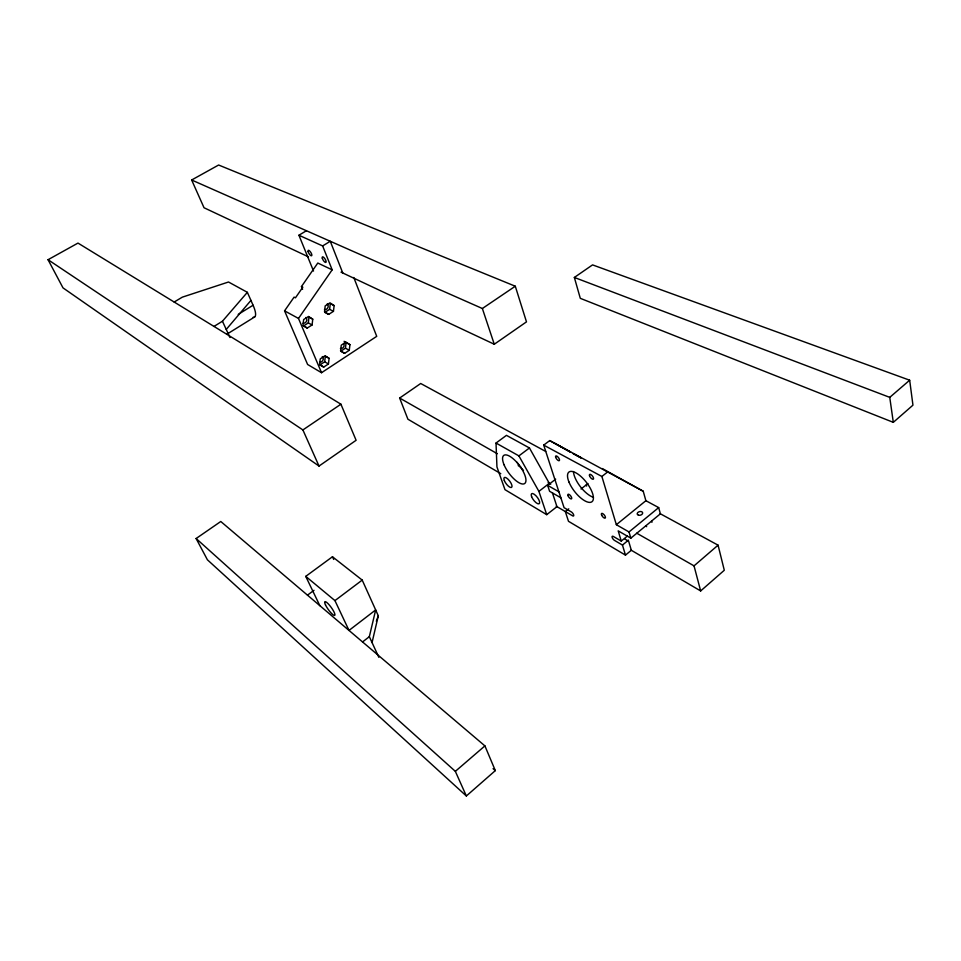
<?xml version="1.0" encoding="UTF-8"?>
<svg xmlns="http://www.w3.org/2000/svg" width="961" height="961" viewBox="0 0 961 961"><rect width="100%" height="100%" fill="white"/><g stroke="black" fill="none" stroke-linecap="round" stroke-linejoin="round"><path stroke-width="1.44" d="M303.472 325.995L308.313 322.908L308.961 317.142L312.745 319.172L312.097 324.962L307.232 328.061L304.721 326.68M329.611 309.358L330.272 303.616L334.116 305.586L333.455 311.34L328.674 314.391L324.842 312.397L329.611 309.358L333.455 311.34M324.674 361.804L325.323 356.183L329.106 358.345L328.446 363.979L323.713 367.09L319.953 364.904L324.674 361.804L328.446 363.979M344.603 353.36L340.59 350.813L341.263 345.179L345.948 342.116L349.936 344.687L349.263 350.297L344.603 353.36L340.783 351.233L345.431 348.182L346.104 342.596L344.11 341.311M372.051 642.573L378.298 615.785L362.213 580.096L332.458 556.755L305.742 576.372L319.833 605.658M378.862 657.336L369.336 636.675L375.667 609.935L348.999 630.428L334.945 600.613L305.742 576.372M376.34 621.226L378.298 615.785M353.78 277.489L376.724 336.338L321.539 372.712L298.499 318.439L332.17 269.825L322.632 245.932L298.919 235.241L306.427 230.736M321.539 372.712L307.616 364.483L284.564 310.847L294.102 297.129L295.447 297.826L302.823 287.207L301.466 286.534L317.791 263.038L332.17 269.825M226.243 329.431L250.941 300.409M213.991 326.428L222.447 321.226L247.361 292.324L228.514 282.005L182.326 297.153L174.169 302.03M466.349 795.984L495.323 770.614L484.909 745.892L220.778 521.499L196.116 538.52L207.408 559.795L466.349 795.984L455.346 771.347L196.116 538.52M631.017 550.088L700.653 590.943L724.294 570.257L718.071 545.163L660.171 513.691M893.31 422.347L912.95 405.158L909.671 380.208L592.553 264.888L574.354 277.453L580.3 298.33L893.31 422.347L889.754 397.361L909.671 380.208M455.346 771.347L484.909 745.892M700.653 590.943L694.034 565.861L718.071 545.163M568.768 508.837L565.32 511.552L568.492 521.306L625.479 555.122L631.329 550.269L628.662 541.247L624.842 539.037M625.479 555.122L622.464 545.079L614.596 540.454A2.775 1.093 51 0 1 612.145 537.391A2.775 1.093 51 0 1 613.382 536.478L621.262 541.079L627.341 536.082M622.464 545.079L628.518 540.082M621.262 541.079L618.199 530.868L630.836 538.16L660.387 513.811L658.681 507.6L645.888 500.705L643.233 491.251L549.716 440.594L543.71 445.123L564.059 507.672L571.302 511.901A2.667 1.021 52 0 1 573.645 514.856A2.667 1.021 52 0 1 572.552 515.805L556.215 506.207M630.836 538.16L629.011 531.95L658.681 507.6M629.011 531.95L616.349 524.706L645.888 500.705M543.71 445.123L601.886 476.476L608.049 471.623M546.725 514.664L538.905 491.371L549.296 483.347L529.451 447.97L506.459 435.357L496.02 443.045L496.945 466.926L504.981 489.666L546.725 514.664L556.96 506.651L552.455 492.945M581.033 488.981L587.964 483.551M362.549 641.948L369.336 636.675M560.84 497.774L549.608 491.299L547.65 485.365L555.686 479.155M334.945 600.613L362.213 580.096M496.02 443.045L518.904 455.886L529.451 447.97M307.472 595.147L313.995 590.306M319.016 466.061L356.111 440.282L340.915 404.209L77.985 243.085L48.05 259.71L63.006 287.88L319.016 466.061L302.895 429.939L48.05 259.71M341.023 272.167L494.278 344.242L526.484 321.863L515.288 286.222L218.627 165.016L191.647 179.995L204.032 207.756L308.469 256.863M500.765 473.677L407.908 419.212L399.644 398.046L420.702 383.499L545.704 451.454M302.895 429.939L340.915 404.209M191.647 179.995L482.362 308.505L515.288 286.222M226.844 334.236L254.701 316.938M238.22 314.403L253.079 305.238L247.361 292.324M322.632 245.932L330.272 241.271L342.777 272.996M574.354 277.453L889.754 397.361M643.233 491.251L602.295 468.56M346.104 342.596L349.936 344.687M308.313 322.908L312.097 324.962M284.564 310.847L298.499 318.439M345.431 348.182L349.263 350.297M554.977 443.393L570.642 452.102M573.249 453.556L581.081 457.916L573.2 453.664M549.716 440.594L570.594 452.211M399.644 398.046L497.342 453.736M518.183 465.617L520.79 467.094M548.142 482.686L550.749 484.176M636.723 533.187L694.034 565.861M547.65 485.365L558.894 491.804M323.713 367.09L319.605 364.567L320.253 358.897L325.022 355.786L329.106 358.345M307.232 328.061L302.991 325.371L303.64 319.557L308.529 316.457L312.745 319.172M328.674 314.391L324.53 311.676L325.19 305.886L329.995 302.847L334.116 305.586M645.708 525.895L646.657 526.652M493.065 768.668L495.323 770.614M518.904 455.886L538.905 491.371M332.458 556.755L333.683 559.422M222.447 321.226L229.967 337.503M301.466 286.534L302.607 289.273M298.919 235.241L313.526 271.062M482.362 308.505L494.278 344.242M586.258 484.885L586.642 486.062M601.886 476.476L616.349 524.706M651.606 521.042L651.954 522.279M523.469 470.422A17.43 6.619 53.2 0 1 517.054 462.301M253.079 305.238A20.397 5.778 57.4 0 1 253.139 317.274M322.247 356.591A3.147 2.559 -58.5 0 1 319.557 362.201M343.582 343.425A3.111 2.523 -60.2 0 1 340.422 348.555M327.172 303.952A3.171 2.619 -61.8 0 1 324.458 309.622M305.79 317.49A3.207 2.667 -60 0 1 303.051 323.208M593.405 497.305A18.739 7.556 52.1 0 1 580.372 486.698A18.739 7.556 52.1 0 1 573.477 471.539M325.479 604.877A8.433 1.802 54.2 0 0 334.38 615.46A8.433 1.802 54.2 0 0 329.575 605.31A8.433 1.802 54.2 0 0 325.479 604.877M531.589 496.621A6.283 2.318 52.7 0 0 538.893 503.864A6.283 2.318 52.7 0 0 535.83 495.636A6.283 2.318 52.7 0 0 531.589 496.621M504.333 480.56A6.114 2.21 53.2 0 0 511.36 487.503A6.114 2.21 53.2 0 0 508.189 479.359A6.114 2.21 53.2 0 0 504.333 480.56M504.081 464.824A17.514 6.499 53.3 0 0 524.346 483.731A17.514 6.499 53.3 0 0 514.363 459.814A17.514 6.499 53.3 0 0 504.081 464.824M322.307 258.233A3.231 1.105 57.8 0 0 325.635 262.461A3.231 1.105 57.8 0 0 324.578 258.305A3.231 1.105 57.8 0 0 322.307 258.233M308.133 251.65A3.183 1.069 57.9 0 0 311.4 255.806A3.183 1.069 57.9 0 0 310.307 251.698A3.183 1.069 57.9 0 0 308.133 251.65M638.548 515.216A2.775 1.826 -14.9 0 0 642.657 513.03A2.775 1.826 -14.9 0 0 638.584 511.985A2.775 1.826 -14.9 0 0 638.548 515.216M555.674 457.304A2.919 1.165 52.8 0 0 559.074 460.739A2.919 1.165 52.8 0 0 557.86 456.919A2.919 1.165 52.8 0 0 555.674 457.304M601.682 515.24A2.955 1.177 51.4 0 0 605.238 518.075A2.955 1.177 51.4 0 0 603.268 513.979A2.955 1.177 51.4 0 0 601.682 515.24M567.939 495.504A2.859 1.117 52.2 0 0 571.29 498.915A2.859 1.117 52.2 0 0 570.125 495.251A2.859 1.117 52.2 0 0 567.939 495.504M589.513 475.707A3.015 1.225 52 0 0 593.069 479.275A3.015 1.225 52 0 0 591.88 475.383A3.015 1.225 52 0 0 589.513 475.707M568.924 481.929A18.788 7.472 52.1 0 0 591.339 502.098A18.788 7.472 52.1 0 0 581.117 476.632A18.788 7.472 52.1 0 0 568.924 481.929"/></g></svg>
